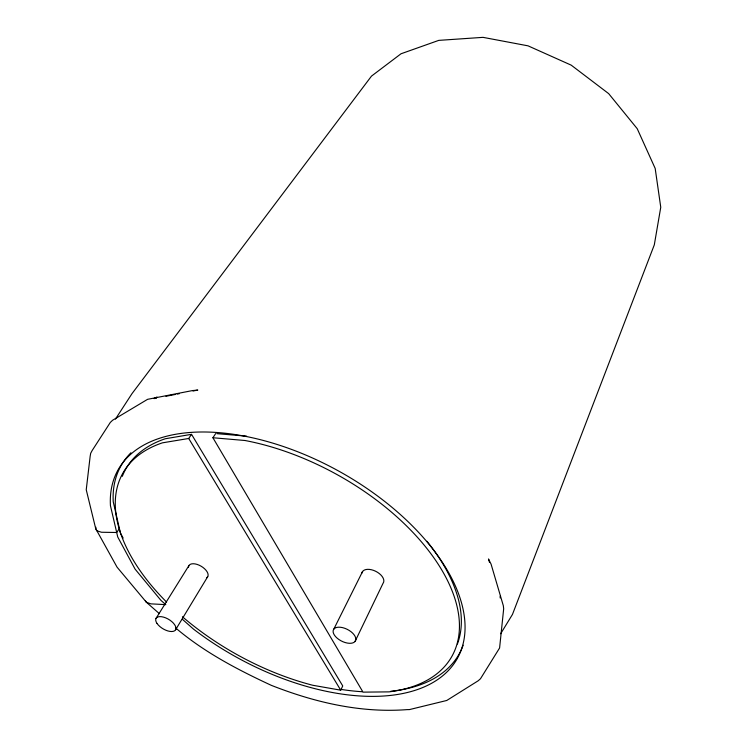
<?xml version="1.0" encoding="UTF-8"?>
<svg xmlns="http://www.w3.org/2000/svg" width="747" height="747" viewBox="0 0 747 747"><rect width="100%" height="100%" fill="white"/><g stroke="black" fill="none" stroke-linecap="round" stroke-linejoin="round"><path stroke-width="1.12" d="M182.427 616.751A188.3 102.974 29 0 0 312.778 685.27L340.725 690.181L342.742 685.942L191.54 434.334L165.283 438.75A187.74 103.189 29 0 0 122.303 476.343M355.068 641.43A12.325 6.527 27 0 0 342.714 627.667A12.325 6.527 27 0 0 335.599 636.649A12.325 6.527 27 0 0 355.068 641.43L383.043 583.314A11.859 6.704 26.8 0 0 375.545 571.212A11.859 6.704 26.8 0 0 361.912 573.08M333.797 629.142L362.594 571.474M175.61 629.749L207.731 576.637M500.649 633.755L512.47 614.417L654.307 244.857L660.759 207.255L655.184 168.439L637.219 128.689L608.665 93.627L571.203 65.148L528.036 45.838L483.02 37.35L438.769 40.375L401.027 53.765L371.492 76.11L131.976 393.669L115.449 419.104M156.002 618.46L188.832 565.731M212.904 437.742L245.007 440.506A188.3 102.974 29 0 1 443.036 572.155A188.3 102.974 29 0 1 389.01 691.871L363.005 692.142L212.904 437.742L215.687 433.559M166.562 602.045A188.3 102.974 29 0 1 162.416 442.84L188.711 438.47L191.54 434.334M119.408 528.568L116.691 532.499L101.461 532.247L97.026 530.846A13.754 7.096 -33.8 0 1 95.887 527.233M155.105 398.31L157.057 397.124L154.041 398.59L156.282 398.151M165.918 396.283L175.358 394.444M177.207 394.089L179.467 393.65M193.006 391.017L197.815 390.074L192.399 390.588L147.598 399.318L112.592 420.253L110.285 422.475L92.161 450.525L90.686 453.289L90.154 456.352L86.241 489.761L95.719 528.661M216.835 433.652L246.585 436.155M96.046 529.268L117.055 567.15L146.412 602.269L150.829 603.856L165.787 604.64L160.96 600.392L135.095 569.13L117.737 536.972L110.453 505.738A194.071 106.167 29 0 1 315.944 459.554A194.071 106.167 29 0 1 453.718 664.12A194.071 106.167 29 0 1 193.604 629.198L182.305 619.226M146.496 602.362L159.354 613.651M175.638 627.947C204.108 652.178 237.555 669.648 271.301 685.335C314.478 702.329 360.484 713.17 407.124 709.622L409.421 709.594L446.762 700.471L478.22 680.76L480.489 678.734L499.594 647.985L503.674 608.814L503.329 605.724L491.068 564.116L488.501 558.98L489.472 562.286M188.711 438.47L340.725 690.181M123.134 538.064L120.435 533.041L113.245 501.788A193.492 106.382 29 0 1 130.94 452.757M500.145 596.255L500.191 597.973M463.149 645.221A193.492 106.382 29 0 1 390.802 691.246M362.332 691.731A193.492 106.382 29 0 1 340.856 689.378M426.901 541.286A187.74 103.189 29 0 1 457.379 644.045M146.412 602.269A13.166 7.489 -35.1 0 1 145.376 600.607M188.487 567.225A10.916 5.687 30.7 0 1 200.971 566.123A10.916 5.687 30.7 0 1 206.714 577.739M157.047 623.484A11.317 5.5 30.6 0 0 174.602 630.804A11.317 5.5 30.6 0 0 165.825 617.928A11.317 5.5 30.6 0 0 157.047 623.484"/></g></svg>
